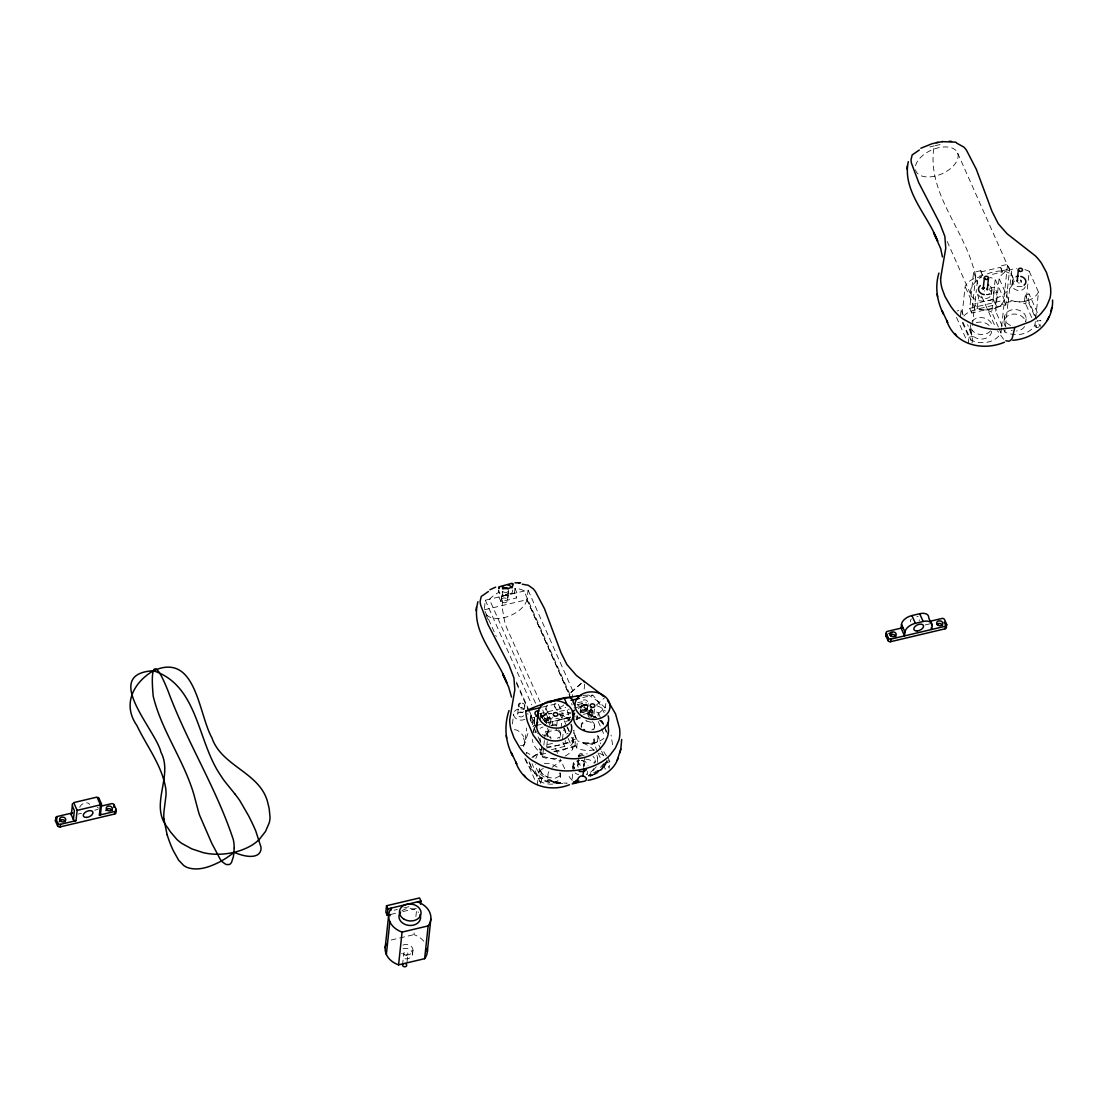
<?xml version="1.0" encoding="UTF-8"?>
<svg xmlns="http://www.w3.org/2000/svg" width="1108" height="1108" viewBox="0 0 1108 1108"><rect width="100%" height="100%" fill="white"/><g stroke="black" fill="none" stroke-linecap="round" stroke-linejoin="round"><path stroke-width="0.75" stroke-dasharray="5 3.75" d="M612.558 744.728L611.048 735.075M560.343 776.348L560.62 772.858M597.558 762.332L597.503 758.01M502.81 591.423L502.146 607.503L504.652 621.56A30.719 7.908 76.7 0 0 506.688 627.765L540.011 701.904M560.648 734.535L560.565 735.296L560.703 734.008M594.664 726.488L594.581 727.25L594.719 725.962M508.378 592.517L507.519 600.564L508.627 590.287M520.663 745.587L523.225 745.296L524.846 743.413L526.577 728.039M530.261 719.3L530.386 718.178M540.787 716.751L541.106 713.76M538.876 773.315L539.527 767.345M578.085 762.304L578.528 758.177M586.949 710.2L587.752 702.735A3.102 2.424 6.1 0 0 583.514 699.979A3.102 2.424 6.1 0 0 582.78 704.106A3.102 2.424 6.1 0 0 587.752 702.735M584.207 763.218L583.902 766.127L584.844 757.276M390.528 916.108L390.75 914.058M402.564 965.013L403.797 953.448M407.038 961.993L407.91 953.739M423.796 941.218A21.177 16.523 6.1 0 0 413.963 934.626L414.309 931.329M415.888 916.524L416.774 908.283L402.107 911.759M412.495 954.584L412.965 950.207M484.431 608.5L485.318 600.217L528.073 590.107L572.822 690.852L572.116 697.486M498.725 591.672L498.919 589.885M535.566 703.234L489.376 599.262A22.728 12.95 -24 0 1 499.445 592.129L498.919 597.004L500.996 601.658L516.536 597.988L517.062 593.099L514.985 588.445A22.728 12.95 -24 0 1 524.015 591.063L570.218 695.173M500.996 601.658L501.509 596.783L499.445 592.129M501.342 600.134L502.256 591.603M514.985 588.445L514.472 593.32L516.536 597.988M512.478 723.953L513.544 713.981M571.036 698.913L526.965 599.691L528.073 590.107M517.658 714.272L518.156 709.605M524.458 708.912L524.804 705.713M525.012 742.734L523.225 737.055M530.247 719.466L530.538 716.737M530.358 720.062L530.635 717.499A2.064 1.607 6.1 0 1 531.882 715.491L531.618 718.053A2.064 1.607 6.1 0 0 530.358 720.062L532.422 724.729A2.064 1.607 6.1 0 0 534.693 725.879M532.422 724.729L532.699 722.153L530.635 717.499M534.125 720.796L534.471 717.624M533.682 732.734L534.194 727.984A21.177 16.523 6.1 0 1 534.652 727.139M540.482 719.688L541.133 713.524M543.585 720.145L542.283 717.236L542.643 713.912L548.072 712.624L550.15 717.291A22.728 12.95 -24 0 0 544.665 721.585M537.283 785.253L537.976 778.827L535.87 774.09A33.794 26.37 6.1 0 0 541.784 777.747L541.175 784.339L532.006 763.717M545.718 753.398L540.87 754.548L541.673 747M544.36 721.89L544.707 718.566L542.643 713.912M547.297 705.214A10.332 5.886 -24 0 0 545.898 708.414L545.496 712.264L548.931 720.034L548.668 722.596L550.011 725.643M540.413 777.151L542.574 778.328L540.413 777.151L539.942 781.555A21.177 16.523 6.1 0 0 560.703 782.47L553.751 782.096L547.283 780.364L557.698 782.94L566.423 783.134M543.446 748.8L542.546 757.18A25.11 6.454 76.7 0 0 541.646 753.606A27.104 21.149 6.1 0 1 532.2 739.341M543.876 745.185L544.374 740.615M544.54 739.078L545.371 731.28A22.728 12.95 -24 0 0 556.881 729.812M546.383 722.928L546.812 718.912M547.31 733.067L547.172 734.355L547.38 732.554M546.743 746.473L547.574 738.593M550.191 724.036L551.341 717.416M551.438 725.698A20.664 16.121 6.1 0 1 552.158 725.754L552.74 719.175M556.673 726.114L557.379 719.508M561.05 728.247L562.421 715.422L570.966 713.372M562.504 739.299L563.487 730.144M551.452 749.673L564.748 746.376L565.371 740.532M553.82 751.473L574.872 746.501L572.808 741.848L574.041 730.241A32.187 18.351 -24 0 1 573.57 730.532M565.163 756.072A21.177 16.523 6.1 0 0 572.794 748.8L573.556 741.668L571.576 737.208M576.105 719.868A20.664 16.121 6.1 0 1 577.213 719.203L577.559 715.99M572.656 767.165L574.166 760.365M574.872 746.501L575.675 738.953A31.273 8.047 76.7 0 1 574.041 730.241M572.13 779.09L573.598 765.406M594.179 749.811A21.177 16.523 6.1 0 1 576.686 747.886L577.448 740.753L573.487 731.834M580.772 709.771L581.617 701.821M580.093 717.555L580.052 718.012A21.177 16.523 6.1 0 0 576.021 719.355M580.578 713.095L580.814 710.879M581.188 726.308L581.381 724.507M577.725 765.697L578.819 755.421M573.93 708.04L586.021 705.187L586.298 702.611A2.064 1.607 6.1 0 1 588.667 703.303M586.921 710.436A3.102 2.424 6.1 0 0 582.697 707.693A3.102 2.424 6.1 0 0 581.963 711.821A3.102 2.424 6.1 0 0 586.921 710.436L587.766 702.486M577.185 704.563L588.057 712.292M589.124 715.394L589.83 708.788M590.841 711.53L590.993 708.358M590.827 711.696L591.09 709.12A2.064 1.607 6.1 0 1 589.747 710.366L577.656 713.233M590.869 716.945L591.7 709.162L592.932 711.959L592.517 715.851M587.129 774.727L587.489 771.403M594.47 709.12L593.583 717.375A2.327 1.814 6.1 0 0 589.428 716.031M597.461 751.515L593.583 742.789L593.971 739.161A29.764 16.952 -24 0 0 597.752 735.546L598.652 737.028A22.714 5.845 76.7 0 0 600.605 743.8M593.971 739.161A26.01 6.69 76.7 0 0 594.871 742.457L594.816 745.559A21.177 16.523 6.1 0 0 582.96 742.956L583.556 742.817M597.988 715.92L598.32 712.804A21.177 16.523 6.1 0 0 579.858 711.114M600.91 749.631L597.461 741.861L598.154 735.435M606.796 760.531A33.794 26.37 6.1 0 1 605.91 762.567L605.3 769.16L604.068 766.39L604.539 761.985M607.766 757.083L609.871 761.819L609.178 768.246L606.422 762.041M960.373 316.445L961.051 310.018L957.173 310.946M962.118 314.409L965.11 286.473A21.177 16.523 6.1 0 1 981.813 276.792M971.785 313.038L969.708 308.37L973.558 272.402L980.843 270.684L982.907 275.338L975.622 277.055L971.785 313.038L1005.787 304.991L1009.623 269.009L1007.56 264.355L1000.275 266.086L1002.2 272.028L990.871 274.701M968.198 343.743L968.891 337.317L961.993 321.805M969.999 329.81L970.566 324.478M1001.494 328.01L1000.967 332.926A21.177 16.523 6.1 0 1 970.857 340.045L972.242 327.04M972.422 325.392L974.361 307.29L965.11 286.473M974.223 310.171L976.411 289.687M976.854 285.601L977.727 277.402M972.09 342.829L972.782 336.403L967.575 324.699M982.09 275.075L980.843 270.684M989.527 288.288L994.555 287.097L996.978 292.54L995.676 304.742L977.214 309.104L978.516 296.902L976.106 291.473M991.425 294.299L991.895 289.922M998.336 326.971L991.729 312.096L995.219 279.341A21.177 16.523 6.1 0 0 989.735 277.416M995.676 304.742L993.253 299.312L994.555 287.097M1035.329 321.666L1034.983 324.879A21.177 16.523 6.1 0 1 1004.859 331.998L995.607 311.182L999.111 278.427A21.177 16.523 6.1 0 1 1016.909 268.69M1002.2 272.028L1000.275 266.086M1005.787 304.991L1003.723 300.323L1007.56 264.355M1001.632 326.777L1004.471 300.157L995.219 279.341M1004 321.763L1004.568 316.431M1004.859 331.998L1005.081 329.949M1005.51 325.863L1008.363 299.243L999.111 278.427M1008.225 302.124L1011.729 269.355M1012.103 284.798L1012.574 280.421M1031.673 317.442L1024.498 301.279L1025.177 294.853L1029.069 293.925L1037.337 312.553M1024.872 269.659A21.177 16.523 6.1 0 1 1029.235 271.294L1025.731 304.049A21.177 16.523 6.1 0 0 995.607 311.182M1025.786 321.777L1026.119 318.785M1036.659 318.979L1028.376 300.351L1029.069 293.925M1029.235 271.294L1038.487 292.11L1035.661 318.453L1025.177 294.853M1038.805 327.04L1036.215 327.649L1036.894 321.237L1040.786 320.309L1040.107 326.735L1037.337 320.531M940.083 144.539L934.169 145.896C926.468 189.773 960.207 224.73 972.381 264.452A42.658 10.983 76.7 0 1 974.708 271.903L977.796 283.897M573.016 763.731L574.387 768.675M595.079 761.459L594.761 763.163A11.025 8.282 -24.5 0 0 594.719 758.121M523.544 746.515L527.948 733.468M526.619 753.495A20.166 5.194 76.7 0 1 526.522 753.052L526.66 752.36A29.764 16.952 -24 0 0 529.846 754.326A26.163 6.731 76.7 0 0 529.97 754.825M606.339 761.861C603.68 769.451 595.896 773.592 589.124 776.999M535.815 758.509L537.782 753.648M532.976 732L534.97 727.554M548.834 771.611C543.889 782.165 560.371 784.755 567.282 783.051M596.242 766.778L589.539 774.88M603.638 763.675L597.794 770.379L588.459 775.835M608.334 760.24L601.159 769.354L589.941 776.611M559.678 776.085L555.053 778.287L548.363 777.511L542.227 773.966L539.402 768.356L539.499 769.423A10.637 6.814 21.5 0 0 540.053 771.099L542.975 774.617L547.587 777.234M532.934 726.751L533.973 725.685M552.089 767.304L561.23 760.614A37.866 29.556 6.1 0 1 551.036 758.371A20.664 18.725 -35.8 0 1 542.56 757.138M581.118 683.511L569.554 693.677L581.298 683.428M588.057 712.361L591.907 708.926M596.436 705.007L604.719 697.68M591.811 719.48L605.259 707.68L597.434 700.99A123.376 96.285 6.1 0 0 593.223 698.04L588.597 694.993M578.224 756.168L582.739 754.202L587.295 753.842M575.675 738.953L572.919 740.255A47.713 27.188 -24 0 1 546.784 746.903M929.75 146.976L934.169 145.896M980.705 271.972L1000.136 267.374M1002.338 270.74L1009.623 269.009M986.909 294.922L996.978 292.54M993.253 299.312L974.791 303.675L977.214 309.104M969.708 308.37L1003.723 300.323M1024.498 301.279L1028.376 300.351M968.891 337.317L972.782 336.403M484.39 609.774L527.048 599.677L571.105 698.857M78.211 814.061L81.507 813.286M94.692 810.156L97.989 809.38M542.532 707.098L557.615 703.538M582.766 697.583L592.822 695.201A74.582 58.212 6.1 0 1 601.381 706.932L604.483 713.303M577.656 702.763L582.06 701.724L589.691 718.912M539.444 713.704L565.759 707.472M577.226 704.757L586.298 702.611M531.618 718.053L534.638 717.347M540.676 715.906L551.618 713.33M559.623 711.433L569.221 709.162M925.138 624.954L931.731 623.389M544.707 718.566L550.15 717.291M544.402 721.1L548.931 720.034M546.175 723.025L570.911 717.167M592.932 711.959L587.185 713.317A28.656 16.329 -24 0 1 592.461 715.768M538.086 725.103L541.106 724.383M548.668 722.596L574.263 716.544M583.417 714.369L589.47 712.943A2.064 1.607 6.1 0 0 590.716 710.934M526.66 752.36L526.522 753.052M545.011 748.412L538.793 749.881L540.87 754.548M546.563 748.052L572.808 741.848M593.583 742.789L597.461 741.861M579.207 756.362L587.379 754.437M537.976 778.827L541.867 777.913M605.979 762.747L609.871 761.819M394.102 910.222L397.398 909.446M404.005 907.881L410.625 906.316M390.709 914.46L400.473 912.147M391.152 940.027L413.963 934.626M552.504 743.454L544.444 745.13M544.277 763.301L551.05 763.717L557.407 767.276M560.703 782.47C552.643 781.694 544.236 778.813 538.904 772.442M559.512 714.494L562.421 715.422M599.497 753.232L604.871 756.099M582.96 742.956L588.639 745.809A22.991 17.936 6.1 0 1 594.317 750.919M596.658 717.707L587.185 713.317L595.91 717.541M600.328 720.242L603.611 723.219M1003.64 339.311L997.546 330.807M592.96 756.21L594.47 758.218M572.227 780.378L571.728 779.88A38.558 9.917 76.7 0 1 569.747 777.428L567.171 773.301M554.512 706.461L557.282 710.754M559.138 713.635L563.764 720.809M564.748 768.717L560.122 759.008M557.504 753.274L555.496 748.759M1034.983 324.879L1036.215 327.649M957.686 153.181L1012.837 277.332M998.987 328.453L1000.967 332.926M973.558 272.402L975.622 277.055M947.174 241.406L970.913 294.839M961.051 310.018L963.614 315.78M962.921 322.206L970.857 340.045M956.481 317.359L966.134 339.09M598.32 712.804L600.965 718.76M601.616 720.242L604.926 727.679M605.577 729.161L607.558 733.621M598.209 721.433L600.855 727.374M601.519 728.856L604.816 736.294M601.602 751.182L603.666 755.836M598.112 752.997L600.758 758.952M571.506 703.538L572.144 704.979M576.894 715.685L577.753 717.582A45.373 35.414 6.1 0 1 580.204 717.929M575.869 716.156L577.213 719.203M558.377 704.342L563.196 715.214M567.434 727.07L569.415 731.529M572.06 737.471L576.686 747.886M566.299 725.311L564.304 720.851A21.177 16.523 6.1 0 0 543.003 720.172M566.95 726.806L568.93 731.266M564.374 728.136L565.468 730.615A31.675 8.144 76.7 0 0 565.994 733.995M563.543 727.984L567.518 736.903M568.169 738.399L572.794 748.8M545.898 708.414L550.704 719.217M541.078 715.657L542.463 718.76M545.371 731.28L547.02 734.978A31.675 8.144 76.7 0 0 547.283 736.765M485.318 600.217L531.812 704.868M484.999 611.367L496.245 636.449M516.453 681.96L528.932 710.27M529.707 711.779L534.513 722.818M485.969 614.718L489.431 622.53M516.494 683.456L535.926 727.208M534.194 727.984L537.491 735.407M538.156 736.903L540.801 742.845M539.374 748.496L542.685 755.933A21.177 16.523 6.1 0 0 556.95 758.412M525.566 758.869L535.219 780.6M564.748 746.376L562.947 742.277M981.591 296.127L993.253 322.248A140.813 36.232 76.7 0 0 995.663 327.206M524.763 758.62L527.824 765.212L535.552 773.869L532.2 769.229L528.433 760.06M567.213 710.173L569.429 718.372A3.102 1.773 -24 0 1 565.648 721.46A3.102 1.773 -24 0 1 564.568 718.593A3.102 1.773 -24 0 1 569.387 718.219M547.574 728.191L547.754 728.842A23.31 5.997 76.7 0 0 550.233 736.501L550.676 737.637A45.193 11.634 76.7 0 0 550.898 738.205M546.327 723.192L545.344 719.175A46.522 11.966 76.7 0 0 542.491 709.037M401.872 910.845A10.845 8.462 6.1 0 1 418.575 912.41M402.91 945.055A6.717 5.235 6.1 0 1 411.719 946.897A6.717 5.235 6.1 0 1 410.68 953.863A6.717 5.235 6.1 0 1 401.692 953.379M403.049 948.697A6.717 5.235 6.1 0 1 411.414 950.886A6.717 5.235 6.1 0 1 410.459 957.603A6.717 5.235 6.1 0 1 401.789 957.603M987.45 273.884A22.728 12.95 -24 0 1 1012.809 283.122A22.728 12.95 -24 0 1 979.098 300.711A22.728 12.95 -24 0 1 981.439 277.028M915.568 165.701A22.728 12.95 -24 0 1 948.697 147.17A22.728 12.95 -24 0 1 947.839 170.549A22.728 12.95 -24 0 1 915.43 169.482M984.721 291.016A2.064 1.607 6.1 0 1 984.32 290.878M991.632 331.32A10.845 8.462 6.1 0 1 978.239 338.702A10.845 8.462 6.1 0 1 971.037 326.514M976.286 322.677A10.845 8.462 6.1 0 1 990.178 326.708M990.524 330.877A10.845 8.462 6.1 0 1 978.17 334.076A10.845 8.462 6.1 0 1 970.47 325.323M972.048 321.265A10.845 8.462 6.1 0 1 984.403 318.079A10.845 8.462 6.1 0 1 992.103 326.832M988.848 289.299A6.717 5.235 6.1 0 1 988.738 297.72A6.717 5.235 6.1 0 1 978.475 294.811M990.247 286.21A6.717 5.235 6.1 0 1 991.508 291.515A6.717 5.235 6.1 0 1 986.259 294.686M963.822 316.029A21.177 16.523 6.1 0 1 991.729 312.096M1004.471 300.157A21.177 16.523 6.1 0 1 974.361 307.29M1019.332 283.039A2.064 1.607 6.1 0 1 1017.795 282.54M1024.581 326.583A10.845 8.462 6.1 0 1 1016.521 330.973M1012.255 330.669A10.845 8.462 6.1 0 1 1011.189 330.364M1006.009 327.082A10.845 8.462 6.1 0 1 1010.718 314.506A10.845 8.462 6.1 0 1 1025.509 321.639M1010.635 325.489A10.845 8.462 6.1 0 1 1005.371 314.229A10.845 8.462 6.1 0 1 1019.263 310.295A10.845 8.462 6.1 0 1 1025.496 321.292M1025.302 286.778A6.717 5.235 6.1 0 1 1014.776 289.313A6.717 5.235 6.1 0 1 1015.44 280.587M1022.005 286.307A6.717 5.235 6.1 0 1 1013.405 283.8A6.717 5.235 6.1 0 1 1015.316 276.972M1038.487 292.11A21.177 16.523 6.1 0 1 1008.363 299.243M540.759 742.609A31.273 8.047 76.7 0 1 540.025 738.288M604.068 766.39A21.177 16.523 6.1 0 1 588.667 775.932A25.082 18.961 -31.5 0 0 591.617 774.617M532.879 757.567A21.177 16.523 6.1 0 1 538.183 753.551M534.887 732.817A21.177 16.523 6.1 0 1 536.147 731.377M540.136 728.344A21.177 16.523 6.1 0 1 543.003 726.986M551.521 725.366A21.177 16.523 6.1 0 1 556.105 725.685M605.813 703.538A33.559 12.243 -54.6 0 1 605.093 707.804M584.456 684.148A35.982 13.13 -54.6 0 1 583.75 691.018M526.965 599.691A22.728 12.95 -24 0 1 508.17 616.436A22.728 12.95 -24 0 1 485.927 614.178M546.313 736.017A22.922 15.581 -24 0 1 542.297 734.604M599.414 720.145A27.077 21.121 6.1 0 1 606.118 732.485M568.099 733.33A32.187 18.351 -24 0 1 566.548 733.995M606.602 755.905A22.714 5.845 76.7 0 1 602.752 749.41M605.91 762.581A23.157 5.955 76.7 0 1 605.245 762.401M596.838 755.337A22.991 17.936 6.1 0 1 597.6 758.01M604.594 763.149A21.537 15.928 -31.1 0 1 591.741 775.004M583.597 743.343A23.102 17.908 -23.1 0 1 594.262 743.371M535.552 773.786A22.714 5.845 76.7 0 1 528.571 760.393M541.784 777.747A23.157 5.955 76.7 0 1 540.413 777.151M538.848 772.47A22.756 17.756 6.1 0 1 535.33 764.423M560.413 782.65A25.082 13.905 28.3 0 1 557.643 782.705M558.003 783.176A21.744 11.731 27.2 0 1 539.901 777.705M532.02 757.29A23.06 14.266 23.8 0 1 538.114 754.133M570.288 719.3A22.312 6.316 -42.9 0 1 568.833 721.017M564.748 725.311A22.312 6.316 -42.9 0 1 562.919 727.028M537.837 733.551A21.315 12.022 -10.7 0 1 537.671 733.344M591.021 717.458A20.415 5.249 76.7 0 1 592.531 715.865M559.332 772.885A10.955 7.244 10.4 0 1 554.776 782.082A10.955 7.244 10.4 0 1 540.247 777.899A10.955 7.244 10.4 0 1 543.737 768.384M560.62 773.606A11.177 6.8 27.5 0 1 559.789 775.946M593.722 768.592A10.955 7.742 -13.2 0 1 586.34 774.367M578.625 774.658A10.955 7.742 -13.2 0 1 575.135 773.01M572.739 768.661A10.955 7.742 -13.2 0 1 579.442 760.31M585.772 759.174A10.955 7.742 -13.2 0 1 593.556 762.996M578.293 767.207A3.102 2.424 6.1 0 1 578.695 764.049A3.102 2.424 6.1 0 1 582.766 764.105A3.102 2.424 6.1 0 1 583.445 767.276M574.567 768.481A7.23 5.651 6.1 0 1 579.013 760.351M581.783 760.351A7.23 5.651 6.1 0 1 588.016 765.85M581.562 760.379A3.102 2.424 6.1 0 1 583.819 764.105A3.102 2.424 6.1 0 1 578.681 764.118A3.102 2.424 6.1 0 1 580.384 760.379M524.943 719.272A7.23 5.651 6.1 0 1 514.347 716.834A7.23 5.651 6.1 0 1 518.336 709.051A3.102 2.424 6.1 0 0 523.488 711.807M521.009 708.843A7.23 5.651 6.1 0 1 523.862 709.508M527.74 713.372A7.23 5.651 6.1 0 1 527.962 714.438M523.544 715.643A3.102 2.424 6.1 0 1 518.821 716.294A3.102 2.424 6.1 0 1 518.849 712.499A3.102 2.424 6.1 0 1 523.558 713.594M514.458 729.729A13.227 6.51 63.8 0 1 523.641 736.557M520.746 707.638A3.102 2.424 6.1 0 1 524.042 709.162M508.226 591.367A3.102 2.424 6.1 0 1 505.47 594.484A3.102 2.424 6.1 0 1 502.312 591.367M919.626 619.884A5.166 2.95 -24 0 1 919.114 620.577M910.471 621.768A5.166 2.95 -24 0 1 911.358 618.984M916.912 616.367A5.166 2.95 -24 0 1 918.186 616.464M79.804 807.427A5.166 2.95 -24 0 1 84.554 803.175A5.166 2.95 -24 0 1 89.499 804.56M97.282 807.427A2.064 1.607 6.1 0 1 98.39 808.189M542.283 717.236A22.728 12.95 -24 0 1 548.072 712.624M545.399 722.527A22.728 12.95 -24 0 1 552.947 717.111M558.972 714.48A22.728 12.95 -24 0 1 570.565 712.61M581.257 727.333A6.717 5.235 6.1 0 1 589.179 721.682A6.717 5.235 6.1 0 1 593.597 729.756M603.929 738.233A21.177 16.523 6.1 0 1 577.448 740.753M568.196 719.937A21.177 16.523 6.1 0 1 570.412 716.737M556.119 729.964A6.717 5.235 6.1 0 1 559.208 738.233M547.781 736.765A6.717 5.235 6.1 0 1 551.078 729.937M573.556 741.668A21.177 16.523 6.1 0 1 553.529 751.376M582.877 695.436A66.785 38.06 -24 0 1 592.835 695.173M592.074 721.488A6.717 5.235 6.1 0 1 591.907 729.937M581.7 726.986A6.717 5.235 6.1 0 1 586.963 720.269M558.598 729.895A6.717 5.235 6.1 0 1 557.366 738.233M551.133 738.163A6.717 5.235 6.1 0 1 549.125 729.743M501.509 596.783A22.728 12.95 -24 0 1 517.062 593.099M512.727 590.01A7.23 5.651 6.1 0 1 506.01 595.73A7.23 5.651 6.1 0 1 498.337 590.162M578.916 756.113A3.102 2.424 6.1 0 1 584.719 754.742M522.131 703.109A3.102 2.424 6.1 0 1 524.721 706.198A3.102 2.424 6.1 0 1 520.677 707.735M508.17 591.437A3.102 2.424 6.1 0 1 503.018 591.367M534.541 722.125A3.102 2.424 6.1 0 1 534.582 719.646M541.133 713.289A3.102 2.424 6.1 0 1 540.081 715.214M586.021 705.187A2.064 1.607 6.1 0 1 588.653 706.281M534.568 723.302A2.064 1.607 6.1 0 1 532.699 722.153M534.582 719.134A3.102 2.424 6.1 0 1 534.582 717.513M563.737 705.02A5.734 3.269 -24 0 1 556.258 707.569A5.734 3.269 -24 0 1 555.316 703.054M541.424 717.305A17.562 13.712 6.1 0 1 551.452 713.552M560.08 714.521A17.562 13.712 6.1 0 1 568.487 719.84M552.033 725.782A2.327 1.814 6.1 0 1 556.645 725.754M578.348 708.58A17.562 13.712 6.1 0 1 588.376 704.813M596.99 705.796A17.562 13.712 6.1 0 1 605.397 711.114M404.586 954.819A2.064 1.607 6.1 0 0 407.896 953.891A2.064 1.607 6.1 0 0 405.071 952.063A2.064 1.607 6.1 0 0 404.586 954.819M502.533 602.184A3.102 2.424 6.1 0 0 507.492 600.799A3.102 2.424 6.1 0 0 503.267 598.057A3.102 2.424 6.1 0 0 502.533 602.184M582.24 709.245A3.102 2.424 6.1 0 0 587.198 707.874A3.102 2.424 6.1 0 0 582.96 705.117A3.102 2.424 6.1 0 0 582.24 709.245"/><path stroke-width="1.5" d="M621.685 739.452L620.812 749.063L617.184 760.185M940.65 278.122L945.761 248.22L944.833 236.323L939.944 223.622L918.809 182.82L911.524 163.402A33.254 25.955 6.1 0 1 911.025 159.746L912.175 154.912L919.321 150.023M1052.572 300.046C1053.514 322.608 1034.083 338.868 1012.754 340.267M477.936 601.713C469.834 631.491 497.16 656.601 506.771 682.57L502.589 673.899L508.655 687.071L511.522 697.126M908.297 161.63C902.078 191.13 927.964 215.354 937.687 241.059L933.504 232.389L940.664 248.524L942.465 256.959M476.052 610.522L476.371 607.295M907.286 165.785L906.967 169.012M116.16 809.436L115.883 812.012A2.064 1.607 6.1 0 1 114.623 814.02L60.22 826.887A2.064 1.607 6.1 0 1 57.588 825.806L55.511 821.139L55.788 818.577A2.064 1.607 6.1 0 1 57.048 816.568L72.588 812.884A2.064 1.607 6.1 0 0 71.341 814.892L73.405 819.56A2.064 1.607 6.1 0 0 76.037 820.64L77.131 810.364L73.696 802.607L97.005 797.095L100.454 804.851L99.36 815.128L114.9 811.444A2.064 1.607 6.1 0 0 116.16 809.436L114.082 804.782A2.064 1.607 6.1 0 0 111.451 803.688L100.87 806.195M56.771 819.131L57.048 816.568M57.588 825.806L57.865 823.23L55.788 818.577M60.22 826.887L60.497 824.324L76.037 820.64M71.341 814.892L72.297 805.904L74.361 810.557L73.405 819.56M113.819 807.358L114.082 804.782M114.623 814.02L114.9 811.444M420.597 904.253L420.943 901.039L419.558 897.937L386.526 905.748L385.847 912.175L387.218 915.277L389.545 914.737M387.218 915.277L387.911 908.851L386.526 905.748M385.182 947.686L388.686 914.931M386.346 954.445L389.85 921.69M391.179 910.042L391.387 908.034A21.177 16.523 6.1 0 0 402.079 932.091L398.575 964.846L424.641 958.683A21.177 16.523 6.1 0 0 427.189 948.268M424.641 958.683L428.145 925.914A21.177 16.523 6.1 0 0 417.467 901.87M427.342 951.786L430.846 919.017M499.112 588.085L499.237 586.88M536.757 725.325L538.128 712.486M929.806 621.339L941.897 618.486A2.064 1.607 6.1 0 1 944.528 619.566L946.592 624.233L946.329 626.796A2.064 1.607 6.1 0 1 945.069 628.804L890.666 641.684A2.064 1.607 6.1 0 1 888.034 640.59L885.957 635.937L886.234 633.361A2.064 1.607 6.1 0 1 887.494 631.352L903.034 627.668M888.034 640.59L888.297 638.014L886.234 633.361M890.666 641.684L890.929 639.108L945.346 626.242A2.064 1.607 6.1 0 0 946.592 624.233M901.496 624.275L901.095 628.139L904.543 635.895L904.945 632.045L901.496 624.275A10.332 5.886 -24 0 1 911.898 615.563L919.682 613.721A10.332 5.886 -24 0 1 928.712 617.849L932.147 625.605L931.745 629.455L931.052 627.904M945.069 628.804L945.346 626.242M983.142 289.313L984.375 277.748M987.27 289.603L988.502 278.039M1017.144 281.266L1018.377 269.701M956.426 142.96L964.029 147.212A33.254 25.955 6.1 0 1 966.564 150.383L976.286 169.233L991.979 211.323L998.225 223.691L1007.034 233.719L1035.218 255.754A58.876 45.954 6.1 0 1 1041.562 263.358L1046.464 272.429L1049.664 282.637A77.726 60.649 6.1 0 1 1050.661 288.454L1050.772 292.554A41.619 32.478 6.1 0 1 1049.802 298.661L1047.115 305.102A60.372 47.118 6.1 0 1 1045.287 308.176L1040.897 313.702A49.68 38.766 6.1 0 1 1030.662 321.514L1014.817 327.456L1012.283 338.009A53.516 13.767 76.7 0 1 1008.626 341.209L1006.05 340.807A57.034 14.667 76.7 0 1 1005.87 340.738M938.919 273.053C934.736 286.723 937.022 301.473 943.476 314.049L942.105 310.933L947.7 322.497L946.62 320.461C954.736 344.99 982.505 351.458 1004.444 342.233M619.912 752.872L620.812 749.063M1050.827 311.362L1051.727 307.553M509.015 710.547C503.988 725.352 505.151 741.737 512.561 755.559L511.19 752.443L516.785 764.008L515.705 761.972C523.322 784.325 548.335 793.231 569.457 784.741M618.029 758.412C613.555 771.237 600.661 777.982 588.057 780.351M1047.254 320.447L1048.944 316.902M572.282 712.292L574.567 710.159M535.912 726.114L536.965 724.715M498.725 587.891A7.23 5.651 6.1 0 1 499.5 586.7L512.131 583.279M577.67 779.492C581.257 770.6 592.572 781.14 581.977 781.611M577.503 779.644L572.213 783.91L581.617 781.666M920.845 148.237L932.133 143.694L942.603 141.561M489.93 589.747L495.691 587.115M488.406 591.534L481.26 596.423L480.124 601.256A33.254 25.955 6.1 0 0 480.623 604.913L487.894 624.33L509.029 665.132L513.904 677.833L514.846 689.73L509.735 719.632A59.5 46.439 6.1 0 0 511.079 729.937L514.043 737.956L519.652 747.595A77.726 60.649 6.1 0 0 523.516 752.734L526.729 756.113A41.619 32.478 6.1 0 0 532.422 760.628L539.776 764.7A60.372 47.118 6.1 0 0 543.723 766.404L551.729 768.994A49.68 38.766 6.1 0 0 566.285 770.946C578.598 770.919 591.201 768.26 601.81 761.819A49.638 38.738 6.1 0 0 609.982 755.213L615.342 748.135L618.887 740.172A42.076 32.838 6.1 0 0 619.884 733.053L619.732 729.964A61.48 47.976 6.1 0 0 619.51 728.191L615.549 713.94L608.957 702.527M542.034 704.342L537.241 706.059A66.785 38.06 -24 0 0 525.76 711.045A74.264 57.962 6.1 0 0 527.574 722.014L533.059 734.936L542.061 747.014A35.29 27.548 6.1 0 0 547.2 750.947L551.895 753.523A46.398 36.218 6.1 0 0 558.667 756.224C573.57 761.431 592.337 758.925 602.489 745.85A46.37 36.19 6.1 0 0 605.259 741.764L607.53 736.682A35.47 27.672 6.1 0 0 608.569 730.2L608.084 725.061A76.923 60.026 6.1 0 0 607.613 722.832M578.833 780.821L573.487 782.123M77.131 810.364L100.454 804.851M574.484 705.076L573.099 701.973A10.332 5.886 -24 0 0 564.083 697.86L556.299 699.688A10.332 5.886 -24 0 0 550.87 702.001M525.774 711.073L540.856 707.5M571.036 700.367L579.415 698.372M904.945 632.045A10.332 5.886 -24 0 1 915.346 623.319L923.13 621.477A10.332 5.886 -24 0 1 932.147 625.605M888.865 633.527L892.162 632.751M387.911 908.851L420.943 901.039M402.079 932.091L428.145 925.914M936.454 142.572L938.171 142.226M1014.817 327.456L997.2 329.436A49.68 38.766 6.1 0 1 982.644 327.483L974.638 324.893A60.372 47.118 6.1 0 1 970.691 323.176L963.337 319.118A41.619 32.478 6.1 0 1 957.644 314.589L954.445 311.209A77.726 60.649 6.1 0 1 950.581 306.071L944.958 296.445L941.98 288.426A59.5 46.439 6.1 0 1 940.637 278.122M577.185 696.018L581.34 695.547M942.091 141.616L955.844 142.17M514.985 582.794L520.566 582.877M522.297 584.193L528.308 585.287L533.114 588.722A32.478 25.346 6.1 0 1 535.483 591.672L544.402 608.5L561.064 652.834L566.853 664.495L576.451 675.52L599.082 692.652A75.995 59.306 6.1 0 1 603.375 696.35M951.495 141.367L949.196 141.242M518.281 582.753L519.61 582.836M503.129 588.459C506.37 589.054 514.112 588.362 512.962 583.778M576.035 782.622L574.512 782.04M607.489 700.699L608.486 701.918M234.674 793.674L224.647 781.251A42.242 16.26 49.2 0 1 220.686 775.462C197.182 741.543 198.387 685.464 153.416 670.742C100.856 673.844 155.729 729.563 160.979 752.304C173.734 776.639 148.569 805.1 167.931 828.05A105.218 82.117 6.1 0 0 170.77 832.274L176.892 839.435A41.605 32.464 6.1 0 0 181.892 843.479L191.864 848.894L203.152 852.634A49.555 38.683 6.1 0 0 214.19 854.199C227.154 854.711 240.464 851.941 251.696 845.321A49.555 38.683 6.1 0 0 259.383 839.324L265.505 831.457L269.244 822.815A41.605 32.464 6.1 0 0 270.033 817.399L269.23 808.979A105.218 82.117 6.1 0 0 268.136 804.339C261.82 772.65 221.905 767.193 211.919 737.845C198.263 713.427 196.241 651.67 153.416 670.742C133.472 682.486 122.032 704.369 136.88 725.477C146.741 746.266 161.893 765.282 165.743 788.467A42.242 31.301 -64 0 1 166.034 795.115L164.109 810.364A41.73 30.927 -64 0 0 163.859 818.84M954.874 333.522L956.481 335.53M523.959 775.032L525.566 777.04M944.251 622.142L946.329 626.796M919.682 613.721L923.13 621.477M911.898 615.563L915.346 623.319M564.083 697.86L567.518 705.616M99.498 799.464L101.576 804.131L100.606 813.12A2.064 1.607 6.1 0 1 99.36 815.128M167.142 834.809L163.859 818.84M937.133 294.063L937.576 296.722M506.218 735.574L506.661 738.247M406.027 964.029A2.064 1.607 6.1 0 1 405.93 966.453A2.064 1.607 6.1 0 1 402.869 965.941A2.064 1.607 6.1 0 1 403.755 963.641M419.974 914.557A10.845 8.462 6.1 0 1 408.644 925.374A10.845 8.462 6.1 0 1 400.528 912.175M398.575 964.846A21.177 16.523 6.1 0 1 386.027 944.127M234.674 793.674A41.73 16.052 49.2 0 1 239.937 800.835L248.469 815.571A156.685 60.289 49.2 0 1 255.699 830.792L260.976 847.108A31.523 12.133 49.2 0 1 260.837 850.21C259.286 857.066 250.463 856.969 245.007 855.791A87.158 33.531 49.2 0 1 234.065 852.301A87.158 64.596 -64 0 1 220.16 861.678C210.326 866.678 198.512 871.345 187.501 867.564A31.523 23.365 -64 0 1 183.623 865.403L178.582 860.113L173.125 850.335A156.685 116.132 -64 0 1 167.156 834.809M983.336 288.689A2.064 1.607 6.1 0 1 984.513 287.914M987.076 288.856A2.064 1.607 6.1 0 1 987.242 289.77M981.993 288.426A6.717 5.235 6.1 0 1 983.738 288.08M984.292 294.631A6.717 5.235 6.1 0 1 978.89 290.947A6.717 5.235 6.1 0 1 980.317 285.67M988.087 284.839A6.717 5.235 6.1 0 1 988.696 285.116M1020.62 280.296A2.064 1.607 6.1 0 1 1021.147 282.041M1017.199 280.947A2.064 1.607 6.1 0 1 1017.698 280.241M1020.787 276.377A6.717 5.235 6.1 0 1 1024.097 285.213M1016.41 276.529A6.717 5.235 6.1 0 1 1018.155 276.183M583.902 768.952A68.391 17.603 76.7 0 1 582.766 775.711M583.833 681.157A35.982 13.13 -54.6 0 1 584.082 681.891M586.548 769.575A7.23 5.651 6.1 0 1 579.11 771.334M885.957 635.937A2.064 1.607 6.1 0 1 886.871 634.025M890.929 639.108A2.064 1.607 6.1 0 1 888.297 638.014M890.181 635.507A3.102 2.424 6.1 0 1 895.873 636.629M936.814 624.469A3.102 2.424 6.1 0 1 942.451 625.369M55.511 821.139A2.064 1.607 6.1 0 1 56.425 819.241M60.497 824.324A2.064 1.607 6.1 0 1 57.865 823.23M72.532 805.793A2.742 2.618 -72.1 0 1 72.574 803.549M98.377 797.455A2.742 2.618 -72.1 0 1 99.249 799.477M59.32 821.637A3.102 2.424 6.1 0 1 65.372 821.61M105.953 810.599A3.102 2.424 6.1 0 1 112.019 810.585M572.614 714.688A21.177 16.523 6.1 0 1 574.29 713.524M535.76 725.532A21.177 16.523 6.1 0 1 537.089 724.064M542.047 704.397A116.575 66.425 -24 0 1 577.171 696.087M584.525 729.84A6.717 5.235 6.1 0 1 583.958 729.507M507.713 584.761A7.23 5.651 6.1 0 1 512.034 587.891M498.96 587.849A12.077 2.895 -74.8 0 1 499.431 587.24M504.459 587.656A8.739 1.745 13.7 0 1 502.146 586.824M503.212 588.39A7.728 3.047 -3.4 0 1 502.436 588.237M511.647 583.764A10.069 4.003 -33.2 0 1 512.727 583.985M519.043 706.599A3.102 2.424 6.1 0 1 520.164 703.331M502.741 588.916A3.102 2.424 6.1 0 1 508.212 588.971M537.934 715.726A3.102 2.424 6.1 0 1 535.012 712.735A3.102 2.424 6.1 0 1 539.084 711.073M535.953 716.28A3.102 2.424 6.1 0 1 537.92 716.059M571.188 724.521A17.562 13.712 6.1 0 1 553.418 740.92A17.562 13.712 6.1 0 1 537.699 721.945M608.112 715.796A17.562 13.712 6.1 0 1 590.342 732.194A17.562 13.712 6.1 0 1 574.623 713.22M234.273 848.008L233.442 856.567L231.614 862.163A49.555 12.756 76.7 0 1 229.273 864.572L226.087 864.517L222.473 862.01A39.583 10.18 76.7 0 1 220.173 859.171L211.67 843.05L199.578 815.197A22.257 5.734 76.7 0 1 198.29 811.056L193.983 794.81A43.863 11.288 76.7 0 0 192.39 789.713C181.837 757.553 161.297 729.341 153.236 696.336C150.079 663.318 155.078 658.097 168.208 691.406C186.947 742.097 216.489 788.342 233.317 839.67A13.725 3.532 76.7 0 1 233.996 843.811L234.273 848.008M403.617 918.906A10.845 8.462 6.1 0 0 420.971 914.072A10.845 8.462 6.1 0 0 406.165 904.46A10.845 8.462 6.1 0 0 403.617 918.906M985.178 279.119A2.064 1.607 6.1 0 0 988.475 278.205A2.064 1.607 6.1 0 0 985.663 276.363A2.064 1.607 6.1 0 0 985.178 279.119M1019.18 271.072A2.064 1.607 6.1 0 0 1022.49 270.158A2.064 1.607 6.1 0 0 1019.665 268.316A2.064 1.607 6.1 0 0 1019.18 271.072M891.206 636.144A3.102 2.424 6.1 0 0 896.164 634.773A3.102 2.424 6.1 0 0 891.926 632.017A3.102 2.424 6.1 0 0 891.206 636.144M937.839 625.12A3.102 2.424 6.1 0 0 942.797 623.735A3.102 2.424 6.1 0 0 938.559 620.979A3.102 2.424 6.1 0 0 937.839 625.12M917.175 630.937A5.166 2.95 -24 0 0 923.449 625.549A5.166 2.95 -24 0 0 915.43 626.131A5.166 2.95 -24 0 0 917.175 630.937M86.604 817.427A5.166 2.95 -24 0 0 92.878 812.039A5.166 2.95 -24 0 0 84.859 812.621A5.166 2.95 -24 0 0 86.604 817.427M60.76 821.36A3.102 2.424 6.1 0 0 65.718 819.975A3.102 2.424 6.1 0 0 61.494 817.233A3.102 2.424 6.1 0 0 60.76 821.36M107.393 810.322A3.102 2.424 6.1 0 0 112.351 808.951A3.102 2.424 6.1 0 0 108.127 806.195A3.102 2.424 6.1 0 0 107.393 810.322M544.845 724.798A17.562 13.712 6.1 0 0 572.947 716.973A17.562 13.712 6.1 0 0 548.972 701.392A17.562 13.712 6.1 0 0 544.845 724.798M554.166 715.768A2.327 1.814 6.1 0 0 557.878 714.729A2.327 1.814 6.1 0 0 554.706 712.666A2.327 1.814 6.1 0 0 554.166 715.768M581.769 716.059A17.562 13.712 6.1 0 0 609.871 708.234A17.562 13.712 6.1 0 0 585.883 692.652A17.562 13.712 6.1 0 0 581.769 716.059M591.09 707.029A2.327 1.814 6.1 0 0 594.802 705.99A2.327 1.814 6.1 0 0 591.63 703.926A2.327 1.814 6.1 0 0 591.09 707.029"/></g></svg>
